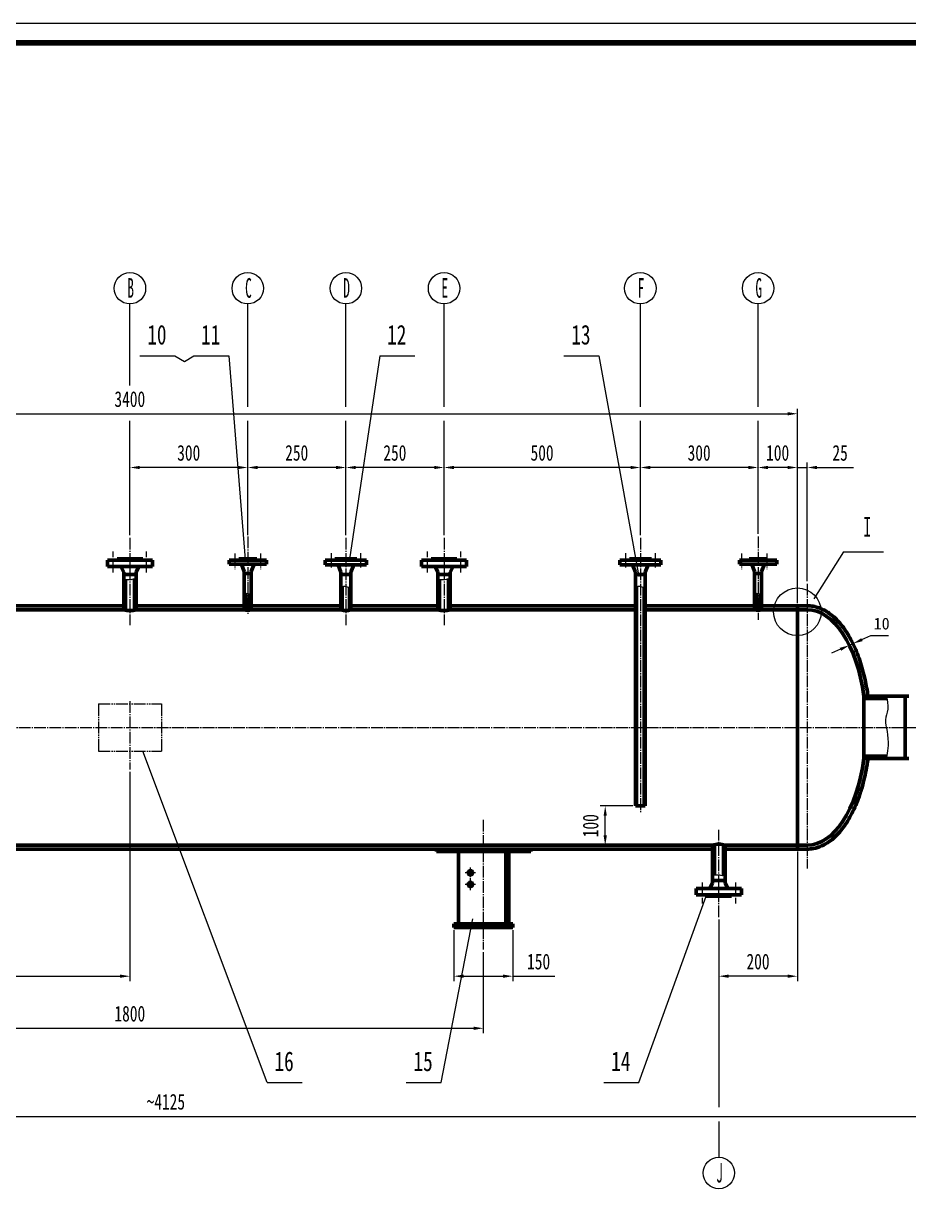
# Model space of a CAD drawing. Header units: millimetres. Extents: x 15989 to 24399, y 9854 to 15799.
# Drawn here: x 18444 to 20699, y 12825 to 15794 of the extents above; entities that cross this region are included whole.
import ezdxf

# ---------------------------------------------------------------- set-up
doc = ezdxf.new("R2010")
doc.units = ezdxf.units.MM
doc.linetypes.add('EB_DASHDOT', pattern=[39, 30, -3, 3, -3])
doc.linetypes.add('EB_DASHDOTDOT', pattern=[45, 30, -3, 3, -3, 3, -3])
doc.layers.add('CAXA0', color=7, linetype='Continuous', lineweight=70)
doc.styles.add('3', font='', dxfattribs={"width": 0.5})
doc.styles.add('style1', font='', dxfattribs={"width": 0.72})
doc.styles.add('样式 2', font='', dxfattribs={"width": 0.6})
doc.styles.get('3').set_extended_font_data('FangSong_GB2312')
doc.styles.get('style1').set_extended_font_data('FangSong_GB2312')
doc.styles.get('样式 2').set_extended_font_data('FangSong_GB2312')
doc.dimstyles.new('Copy of ISO-25', dxfattribs={"dimtxt": 2.5, "dimasz": 25, "dimexe": 12.5, "dimexo": 6.25, "dimgap": 10, "dimtad": 1, "dimtih": 1, "dimtoh": 1, "dimtxsty": 'Standard', "dimcen": 0, "dimadec": 0, "dimazin": 0, "dimtfac": 1, "dimtmove": 0, "dimatfit": 3, "dimfxl": 0, "dimtolj": 1, "dimtzin": 0, "dimarcsym": 0})
doc.dimstyles.new('ISO-25', dxfattribs={"dimtxt": 50, "dimasz": 25, "dimexe": 12.5, "dimexo": 6.25, "dimgap": 10, "dimtad": 1, "dimtxsty": 'style1', "dimcen": 0, "dimadec": 0, "dimazin": 0, "dimtfac": 1, "dimtmove": 0, "dimatfit": 3, "dimfxl": 0, "dimarcsym": 0})

# ---------------------------------------------------------------- blocks, each defined once
blk = doc.blocks.new('*CAXBLOCK2528')
at = {"layer": 'CAXA0', "linetype": 'Continuous', "lineweight": 0}
for points in [[(19540.9, 13366.5), (19565.9, 13362.4), (19565.9, 13370.7)], [(19690.9, 13366.5), (19665.9, 13362.4), (19665.9, 13370.7)]]:
    blk.add_hatch(color=0, dxfattribs=at).paths.add_polyline_path(points, flags=0)
at = {"layer": 'CAXA0', "color": 0, "linetype": 'Continuous', "lineweight": 0}
for p, q in [((19540.9, 13484), (19540.9, 13354)), ((19690.9, 13484), (19690.9, 13354)), ((19565.9, 13366.5), (19665.9, 13366.5)), ((19690.9, 13366.5), (19798.3, 13366.5))]:
    blk.add_line(p, q, dxfattribs=at)
at = {"layer": 'CAXA0', "color": 0, "linetype": 'Continuous', "lineweight": 0, "insert": (19727.4, 13423.9), "char_height": 40, "attachment_point": 1, "style": 'style1'}
blk.add_mtext('\\fFangSong_GB2312|b0|i0|p34;150', dxfattribs=at)
blk = doc.blocks.new('*CAXBLOCK2932')
at = {"layer": 'CAXA0', "linetype": 'Continuous', "lineweight": 0}
for points in [[(20557.6, 14213.7), (20582.1, 14220.2), (20578.7, 14227.8)], [(20548.4, 14209.6), (20527.3, 14195.6), (20523.9, 14203.2)]]:
    blk.add_hatch(color=0, dxfattribs=at).paths.add_polyline_path(points, flags=0)
at = {"layer": 'CAXA0', "color": 0, "linetype": 'Continuous', "lineweight": 0}
for p, q in [((20559, 14210.5), (20552.4, 14225.1)), ((20580.4, 14224), (20603.2, 14234.2)), ((20603.2, 14234.2), (20648.2, 14234.2)), ((20525.6, 14199.4), (20502.8, 14189.2)), ((20549.9, 14206.4), (20543.3, 14221)), ((20548.4, 14209.6), (20557.6, 14213.7))]:
    blk.add_line(p, q, dxfattribs=at)
at = {"layer": 'CAXA0', "color": 0, "linetype": 'Continuous', "lineweight": 0, "insert": (20610.1, 14279.8), "char_height": 30, "attachment_point": 1}
blk.add_mtext('\\fFangSong_GB2312|b0|i0|p34;10', dxfattribs=at)
blk = doc.blocks.new('*CAXBLOCK3033')
at = {"layer": 'CAXA0', "linetype": 'Continuous', "lineweight": 0}
for points in [[(17815.9, 13366.5), (17840.9, 13362.4), (17840.9, 13370.7)], [(18715.9, 13366.5), (18690.9, 13362.4), (18690.9, 13370.7)]]:
    blk.add_hatch(color=0, dxfattribs=at).paths.add_polyline_path(points, flags=0)
at = {"layer": 'CAXA0', "color": 0, "linetype": 'Continuous', "lineweight": 0}
for p, q in [((18715.9, 13887.2), (18715.9, 13354)), ((17815.9, 13421.9), (17815.9, 13354)), ((17840.9, 13366.5), (18690.9, 13366.5))]:
    blk.add_line(p, q, dxfattribs=at)
at = {"layer": 'CAXA0', "color": 0, "linetype": 'Continuous', "lineweight": 0, "insert": (18236.2, 13423.9), "char_height": 40, "attachment_point": 1, "style": 'style1'}
blk.add_mtext('\\fFangSong_GB2312|b0|i0|p34;900', dxfattribs=at)
blk = doc.blocks.new('*CAXBLOCK3235')
at = {"layer": 'CAXA0', "linetype": 'Continuous', "lineweight": 0}
for points in [[(16745.9, 13009.3), (16770.9, 13005.1), (16770.9, 13013.5)], [(20869.5, 13009.3), (20844.5, 13005.1), (20844.5, 13013.5)]]:
    blk.add_hatch(color=0, dxfattribs=at).paths.add_polyline_path(points, flags=0)
at = {"layer": 'CAXA0', "color": 0, "linetype": 'Continuous', "lineweight": 0}
for p, q in [((20869.5, 13954), (20869.5, 12996.8)), ((16745.9, 13596), (16745.9, 12996.8)), ((16770.9, 13009.3), (20844.5, 13009.3))]:
    blk.add_line(p, q, dxfattribs=at)
at = {"layer": 'CAXA0', "color": 0, "linetype": 'Continuous', "lineweight": 0, "insert": (18758.3, 13066.7), "char_height": 40, "attachment_point": 1, "style": 'style1'}
blk.add_mtext('\\fFangSong_GB2312|b0|i0|p34;~4125', dxfattribs=at)
blk = doc.blocks.new('*CAXBLOCK3639')
at = {"layer": 'CAXA0', "linetype": 'Continuous', "lineweight": 0}
for points in [[(19015.9, 14662.5), (19040.9, 14658.3), (19040.9, 14666.7)], [(19265.9, 14662.5), (19240.9, 14658.3), (19240.9, 14666.7)]]:
    blk.add_hatch(color=0, dxfattribs=at).paths.add_polyline_path(points, flags=0)
at = {"layer": 'CAXA0', "color": 0, "linetype": 'Continuous', "lineweight": 0}
for p, q in [((19015.9, 14489.7), (19015.9, 14675)), ((19265.9, 14489.7), (19265.9, 14675)), ((19240.9, 14662.5), (19040.9, 14662.5))]:
    blk.add_line(p, q, dxfattribs=at)
at = {"layer": 'CAXA0', "color": 0, "linetype": 'Continuous', "lineweight": 0, "insert": (19111.2, 14719.9), "char_height": 40, "attachment_point": 1, "style": 'style1'}
blk.add_mtext('\\fFangSong_GB2312|b0|i0|p34;250', dxfattribs=at)
blk = doc.blocks.new('*CAXBLOCK3740')
at = {"layer": 'CAXA0', "linetype": 'Continuous', "lineweight": 0}
for points in [[(19265.9, 14662.5), (19290.9, 14658.3), (19290.9, 14666.7)], [(19515.9, 14662.5), (19490.9, 14658.3), (19490.9, 14666.7)]]:
    blk.add_hatch(color=0, dxfattribs=at).paths.add_polyline_path(points, flags=0)
at = {"layer": 'CAXA0', "color": 0, "linetype": 'Continuous', "lineweight": 0}
for p, q in [((19265.9, 14495.9), (19265.9, 14675)), ((19515.9, 14495.9), (19515.9, 14675)), ((19490.9, 14662.5), (19290.9, 14662.5))]:
    blk.add_line(p, q, dxfattribs=at)
at = {"layer": 'CAXA0', "color": 0, "linetype": 'Continuous', "lineweight": 0, "insert": (19361.2, 14719.9), "char_height": 40, "attachment_point": 1, "style": 'style1'}
blk.add_mtext('\\fFangSong_GB2312|b0|i0|p34;250', dxfattribs=at)
blk = doc.blocks.new('*CAXBLOCK4144')
at = {"layer": 'CAXA0', "linetype": 'Continuous', "lineweight": 0}
for points in [[(19926.4, 13800.2), (19930.6, 13775.2), (19922.2, 13775.2)], [(19926.4, 13700.2), (19930.6, 13725.2), (19922.2, 13725.2)]]:
    blk.add_hatch(color=0, dxfattribs=at).paths.add_polyline_path(points, flags=0)
at = {"layer": 'CAXA0', "color": 0, "linetype": 'Continuous', "lineweight": 0}
for p, q in [((19997.1, 13800.2), (19913.9, 13800.2)), ((19926.4, 13725.2), (19926.4, 13775.2)), ((19984.9, 13700.2), (19913.9, 13700.2))]:
    blk.add_line(p, q, dxfattribs=at)
at = {"layer": 'CAXA0', "color": 0, "linetype": 'Continuous', "lineweight": 0, "insert": (19869, 13720.6), "char_height": 40, "attachment_point": 1, "rotation": 90, "style": 'style1'}
blk.add_mtext('\\fFangSong_GB2312|b0|i0|p34;100', dxfattribs=at)
blk = doc.blocks.new('*CAXBLOCK4649')
at = {"layer": 'CAXA0', "linetype": 'Continuous', "lineweight": 0}
for points in [[(20415.9, 14662.5), (20390.9, 14658.3), (20390.9, 14666.7)], [(20440.9, 14662.5), (20465.9, 14658.3), (20465.9, 14666.7)]]:
    blk.add_hatch(color=0, dxfattribs=at).paths.add_polyline_path(points, flags=0)
at = {"layer": 'CAXA0', "color": 0, "linetype": 'Continuous', "lineweight": 0}
for p, q in [((20415.9, 14316.5), (20415.9, 14675)), ((20440.9, 14372.7), (20440.9, 14675)), ((20390.9, 14662.5), (20365.9, 14662.5)), ((20415.9, 14662.5), (20440.9, 14662.5)), ((20465.9, 14662.5), (20558.9, 14662.5))]:
    blk.add_line(p, q, dxfattribs=at)
at = {"layer": 'CAXA0', "color": 0, "linetype": 'Continuous', "lineweight": 0, "insert": (20505.1, 14719.9), "char_height": 40, "attachment_point": 1, "style": 'style1'}
blk.add_mtext('\\fFangSong_GB2312|b0|i0|p34;25', dxfattribs=at)
blk = doc.blocks.new('*CAXBLOCK4851')
at = {"layer": 'CAXA0', "linetype": 'Continuous', "lineweight": 0}
for points in [[(20215.9, 13366.5), (20240.9, 13362.4), (20240.9, 13370.7)], [(20415.9, 13366.5), (20390.9, 13362.4), (20390.9, 13370.7)]]:
    blk.add_hatch(color=0, dxfattribs=at).paths.add_polyline_path(points, flags=0)
at = {"layer": 'CAXA0', "color": 0, "linetype": 'Continuous', "lineweight": 0}
for p, q in [((20415.9, 13684), (20415.9, 13354)), ((20215.9, 13510.8), (20215.9, 13354)), ((20390.9, 13366.5), (20240.9, 13366.5))]:
    blk.add_line(p, q, dxfattribs=at)
at = {"layer": 'CAXA0', "color": 0, "linetype": 'Continuous', "lineweight": 0, "insert": (20286.2, 13423.9), "char_height": 40, "attachment_point": 1, "style": 'style1'}
blk.add_mtext('\\fFangSong_GB2312|b0|i0|p34;200', dxfattribs=at)
blk = doc.blocks.new('*CAXBLOCK4952')
at = {"layer": 'CAXA0', "linetype": 'Continuous', "lineweight": 0}
for points in [[(17815.9, 13233.8), (17840.9, 13229.6), (17840.9, 13238)], [(19615.9, 13233.8), (19590.9, 13229.6), (19590.9, 13238)]]:
    blk.add_hatch(color=0, dxfattribs=at).paths.add_polyline_path(points, flags=0)
at = {"layer": 'CAXA0', "color": 0, "linetype": 'Continuous', "lineweight": 0}
for p, q in [((17815.9, 13428.1), (17815.9, 13221.3)), ((19615.9, 13428.1), (19615.9, 13221.3)), ((17840.9, 13233.8), (19590.9, 13233.8))]:
    blk.add_line(p, q, dxfattribs=at)
at = {"layer": 'CAXA0', "color": 0, "linetype": 'Continuous', "lineweight": 0, "insert": (18676.3, 13291.2), "char_height": 40, "attachment_point": 1, "style": 'style1'}
blk.add_mtext('\\fFangSong_GB2312|b0|i0|p34;1800', dxfattribs=at)
blk = doc.blocks.new('*CAXBLOCK5255')
at = {"layer": 'CAXA0', "linetype": 'Continuous', "lineweight": 0}
for points in [[(18715.9, 14662.5), (18740.9, 14658.3), (18740.9, 14666.7)], [(19015.9, 14662.5), (18990.9, 14658.3), (18990.9, 14666.7)]]:
    blk.add_hatch(color=0, dxfattribs=at).paths.add_polyline_path(points, flags=0)
at = {"layer": 'CAXA0', "color": 0, "linetype": 'Continuous', "lineweight": 0}
for p, q in [((18715.9, 14489.7), (18715.9, 14675)), ((19015.9, 14489.7), (19015.9, 14675)), ((18990.9, 14662.5), (18740.9, 14662.5))]:
    blk.add_line(p, q, dxfattribs=at)
at = {"layer": 'CAXA0', "color": 0, "linetype": 'Continuous', "lineweight": 0, "insert": (18836.2, 14719.9), "char_height": 40, "attachment_point": 1, "style": 'style1'}
blk.add_mtext('\\fFangSong_GB2312|b0|i0|p34;300', dxfattribs=at)
blk = doc.blocks.new('*CAXBLOCK5356')
at = {"layer": 'CAXA0', "linetype": 'Continuous', "lineweight": 0}
for points in [[(19515.9, 14662.5), (19540.9, 14658.3), (19540.9, 14666.7)], [(20015.9, 14662.5), (19990.9, 14658.3), (19990.9, 14666.7)]]:
    blk.add_hatch(color=0, dxfattribs=at).paths.add_polyline_path(points, flags=0)
at = {"layer": 'CAXA0', "color": 0, "linetype": 'Continuous', "lineweight": 0}
for p, q in [((19515.9, 14489.7), (19515.9, 14675)), ((20015.9, 14489.7), (20015.9, 14675)), ((19990.9, 14662.5), (19540.9, 14662.5))]:
    blk.add_line(p, q, dxfattribs=at)
at = {"layer": 'CAXA0', "color": 0, "linetype": 'Continuous', "lineweight": 0, "insert": (19736.2, 14719.9), "char_height": 40, "attachment_point": 1, "style": 'style1'}
blk.add_mtext('\\fFangSong_GB2312|b0|i0|p34;500', dxfattribs=at)
blk = doc.blocks.new('*CAXBLOCK5457')
at = {"layer": 'CAXA0', "linetype": 'Continuous', "lineweight": 0}
for points in [[(20015.9, 14662.5), (20040.9, 14658.3), (20040.9, 14666.7)], [(20315.9, 14662.5), (20290.9, 14658.3), (20290.9, 14666.7)]]:
    blk.add_hatch(color=0, dxfattribs=at).paths.add_polyline_path(points, flags=0)
at = {"layer": 'CAXA0', "color": 0, "linetype": 'Continuous', "lineweight": 0}
for p, q in [((20015.9, 14493.2), (20015.9, 14675)), ((20315.9, 14493.2), (20315.9, 14675)), ((20290.9, 14662.5), (20040.9, 14662.5))]:
    blk.add_line(p, q, dxfattribs=at)
at = {"layer": 'CAXA0', "color": 0, "linetype": 'Continuous', "lineweight": 0, "insert": (20136.2, 14719.9), "char_height": 40, "attachment_point": 1, "style": 'style1'}
blk.add_mtext('\\fFangSong_GB2312|b0|i0|p34;300', dxfattribs=at)
blk = doc.blocks.new('*CAXBLOCK5558')
at = {"layer": 'CAXA0', "linetype": 'Continuous', "lineweight": 0}
for points in [[(20315.9, 14662.5), (20340.9, 14658.3), (20340.9, 14666.7)], [(20415.9, 14662.5), (20390.9, 14658.3), (20390.9, 14666.7)]]:
    blk.add_hatch(color=0, dxfattribs=at).paths.add_polyline_path(points, flags=0)
at = {"layer": 'CAXA0', "color": 0, "linetype": 'Continuous', "lineweight": 0}
for p, q in [((20315.9, 14493.2), (20315.9, 14675)), ((20415.9, 14316.5), (20415.9, 14675)), ((20390.9, 14662.5), (20340.9, 14662.5))]:
    blk.add_line(p, q, dxfattribs=at)
at = {"layer": 'CAXA0', "color": 0, "linetype": 'Continuous', "lineweight": 0, "insert": (20336.2, 14719.9), "char_height": 40, "attachment_point": 1, "style": 'style1'}
blk.add_mtext('\\fFangSong_GB2312|b0|i0|p34;100', dxfattribs=at)
blk = doc.blocks.new('*CAXBLOCK5861')
at = {"layer": 'CAXA0', "linetype": 'Continuous', "lineweight": 0}
for points in [[(17015.9, 14799.4), (17040.9, 14795.3), (17040.9, 14803.6)], [(20415.9, 14799.4), (20390.9, 14795.3), (20390.9, 14803.6)]]:
    blk.add_hatch(color=0, dxfattribs=at).paths.add_polyline_path(points, flags=0)
at = {"layer": 'CAXA0', "color": 0, "linetype": 'Continuous', "lineweight": 0}
for p, q in [((17015.9, 14316.5), (17015.9, 14811.9)), ((17040.9, 14799.4), (20390.9, 14799.4)), ((20415.9, 14316.5), (20415.9, 14811.9))]:
    blk.add_line(p, q, dxfattribs=at)
at = {"layer": 'CAXA0', "color": 0, "linetype": 'Continuous', "lineweight": 0, "insert": (18676.3, 14856.8), "char_height": 40, "attachment_point": 1, "style": 'style1'}
blk.add_mtext('\\fFangSong_GB2312|b0|i0|p34;3400', dxfattribs=at)

msp = doc.modelspace()

# ---------------------------------------------------------------- linework, layer by layer
at = {"layer": 'CAXA0', "linetype": 'Continuous', "lineweight": 0}
for p, q in [((15988.983, 15794.127), (24398.983, 15794.127)), ((18715.86, 14871.274), (18715.86, 15079.101)), ((19015.86, 14817.21), (19015.86, 15079.101)), ((19265.86, 14817.21), (19265.86, 15079.101)), ((19515.86, 14931.78), (19515.86, 15079.101)), ((20015.86, 14817.21), (20015.86, 15079.101)), ((20315.86, 14817.21), (20315.86, 15079.101)), ((18741.144, 14947.001), (18830.391, 14947.001)), ((18830.391, 14947.001), (18855.056, 14932.525)), ((18855.056, 14932.525), (18878.213, 14947.001)), ((18878.213, 14947.001), (18967.461, 14947.001)), ((18967.461, 14947.001), (19009.582, 14428.136)), ((19352.1, 14947.001), (19274.979, 14428.918)), ((19352.1, 14947.001), (19441.348, 14947.001)), ((19821.141, 14947.001), (19910.389, 14947.001)), ((19910.389, 14947.001), (20011.688, 14384.789)), ((19515.86, 14817.21), (19515.86, 14931.78)), ((18715.86, 14675.006), (18715.86, 14781.373)), ((19015.86, 14675.006), (19015.86, 14781.373)), ((19265.86, 14675.006), (19265.86, 14781.373)), ((19515.86, 14675.006), (19515.86, 14781.373)), ((20015.86, 14675.006), (20015.86, 14781.373)), ((20315.86, 14675.006), (20315.86, 14781.373)), ((20533.303, 14447.652), (20457.473, 14328.14)), ((20533.303, 14447.652), (20634.937, 14447.652)), ((19065.165, 13095.928), (18748.755, 13940.23)), ((20012.057, 13095.928), (20183.36, 13570.23)), ((19508.479, 13095.928), (19588.967, 13512.752)), ((20215.86, 13354.046), (20215.86, 13032.718)), ((19065.165, 13095.928), (19154.412, 13095.928)), ((19419.231, 13095.928), (19508.479, 13095.928)), ((19922.809, 13095.928), (20012.057, 13095.928)), ((20215.86, 12996.571), (20215.86, 12905.182))]:
    msp.add_line(p, q, dxfattribs=at)
at = {"layer": 'CAXA0', "linetype": 'Continuous', "lineweight": 80}
msp.add_line((16238.983, 15744.127), (24348.983, 15744.127), dxfattribs=at)
at = {"layer": 'CAXA0', "linetype": 'EB_DASHDOT', "lineweight": 0}
for p, q in [((18715.86, 14483.42), (18715.86, 14261.019)), ((19015.86, 14486.98), (19015.86, 14289.676)), ((19265.86, 14483.42), (19265.86, 14261.019)), ((19515.86, 14483.42), (19515.86, 14261.019)), ((20015.86, 14483.42), (20015.86, 13781.682)), ((20315.86, 14486.98), (20315.86, 14274.226)), ((18673.36, 14394.861), (18673.36, 14448.465)), ((18758.36, 14394.861), (18758.36, 14448.465)), ((18983.36, 14443.691), (18983.36, 14403.731)), ((19048.36, 14443.691), (19048.36, 14403.731)), ((19228.36, 14444.027), (19228.36, 14406.092)), ((19303.36, 14444.027), (19303.36, 14406.092)), ((19473.36, 14394.861), (19473.36, 14448.465)), ((19558.36, 14394.861), (19558.36, 14448.465)), ((19978.36, 14444.027), (19978.36, 14406.092)), ((20053.36, 14444.027), (20053.36, 14406.092)), ((20273.168, 14443.691), (20273.168, 14403.731)), ((20338.168, 14443.691), (20338.168, 14403.731)), ((20440.86, 14366.476), (20440.86, 13641.187)), ((18715.86, 14067.309), (18715.86, 13893.486)), ((16755.845, 14000.23), (20922.976, 14000.23)), ((19615.86, 13764.902), (19615.86, 13434.39)), ((20215.86, 13517.041), (20215.86, 13739.442)), ((20215.86, 13517.041), (20215.86, 13739.442)), ((19595.817, 13630.23), (19569.289, 13630.23)), ((19582.86, 13586.074), (19582.86, 13643.107)), ((19595.817, 13600.23), (19569.289, 13600.23)), ((20173.36, 13605.6), (20173.36, 13551.996)), ((20258.36, 13605.6), (20258.36, 13551.996))]:
    msp.add_line(p, q, dxfattribs=at)
at = {"layer": 'CAXA0', "linetype": 'Continuous', "lineweight": 50}
for p, q in [((18748.36, 14430.23), (18683.36, 14430.23)), ((18683.36, 14426.23), (18683.36, 14430.23)), ((18748.36, 14426.23), (18748.36, 14430.23)), ((18992.86, 14430.23), (18992.86, 14426.23)), ((18992.86, 14430.23), (19038.86, 14430.23)), ((19038.86, 14430.23), (19038.86, 14426.23)), ((19293.86, 14430.23), (19237.86, 14430.23)), ((19237.86, 14430.23), (19237.86, 14426.23)), ((19293.86, 14430.23), (19293.86, 14426.23)), ((19483.36, 14426.23), (19483.36, 14430.23)), ((19548.36, 14430.23), (19483.36, 14430.23)), ((19548.36, 14426.23), (19548.36, 14430.23)), ((19987.86, 14430.23), (19987.86, 14426.23)), ((20043.86, 14430.23), (19987.86, 14430.23)), ((20043.86, 14430.23), (20043.86, 14426.23)), ((20292.86, 14430.23), (20338.86, 14430.23)), ((20292.86, 14430.23), (20292.86, 14426.23)), ((20338.86, 14430.23), (20338.86, 14426.23)), ((18773.36, 14426.23), (18658.36, 14426.23)), ((18658.36, 14410.23), (18658.36, 14426.23)), ((18773.36, 14410.23), (18658.36, 14410.23)), ((18692.86, 14410.23), (18699.86, 14396.25)), ((18738.86, 14410.23), (18731.86, 14396.25)), ((18773.36, 14410.23), (18773.36, 14426.23)), ((18968.36, 14426.23), (18968.36, 14416.23)), ((18968.36, 14426.23), (19063.36, 14426.23)), ((18968.36, 14416.23), (19063.36, 14416.23)), ((18999.86, 14416.23), (19006.86, 14397.823)), ((19031.86, 14416.23), (19024.86, 14397.823)), ((19063.36, 14426.23), (19063.36, 14416.23)), ((19318.36, 14426.23), (19213.36, 14426.23)), ((19213.36, 14426.23), (19213.36, 14414.23)), ((19318.36, 14414.23), (19213.36, 14414.23)), ((19245.86, 14414.23), (19253.36, 14395.662)), ((19285.86, 14414.23), (19278.36, 14395.662)), ((19318.36, 14426.23), (19318.36, 14414.23)), ((19458.36, 14410.23), (19458.36, 14426.23)), ((19573.36, 14426.23), (19458.36, 14426.23)), ((19573.36, 14410.23), (19458.36, 14410.23)), ((19492.86, 14410.23), (19499.86, 14396.25)), ((19538.86, 14410.23), (19531.86, 14396.25)), ((19573.36, 14410.23), (19573.36, 14426.23)), ((19963.36, 14426.23), (19963.36, 14414.23)), ((20068.36, 14426.23), (19963.36, 14426.23)), ((20068.36, 14414.23), (19963.36, 14414.23)), ((19995.86, 14414.23), (20003.36, 14395.662)), ((20035.86, 14414.23), (20028.36, 14395.662)), ((20068.36, 14426.23), (20068.36, 14414.23)), ((20268.36, 14426.23), (20363.36, 14426.23)), ((20268.36, 14426.23), (20268.36, 14416.23)), ((20268.36, 14416.23), (20363.36, 14416.23)), ((20299.86, 14416.23), (20306.86, 14397.823)), ((20331.86, 14416.23), (20324.86, 14397.823)), ((20363.36, 14426.23), (20363.36, 14416.23)), ((18699.86, 14300.23), (18699.86, 14396.25)), ((18731.86, 14390.23), (18699.86, 14390.23)), ((18704.36, 14300.23), (18704.36, 14376.475)), ((18727.36, 14300.23), (18727.36, 14377.634)), ((18731.86, 14300.23), (18731.86, 14396.25)), ((19006.86, 14397.823), (19006.86, 14300.23)), ((19006.86, 14392.23), (19024.86, 14392.23)), ((19024.86, 14397.823), (19024.86, 14300.23)), ((19253.36, 14395.662), (19253.36, 14300.23)), ((19278.36, 14390.23), (19253.36, 14390.23)), ((19278.36, 14395.662), (19278.36, 14300.23)), ((19499.86, 14300.23), (19499.86, 14396.25)), ((19531.86, 14390.23), (19499.86, 14390.23)), ((19504.36, 14300.23), (19504.36, 14376.475)), ((19527.36, 14300.23), (19527.36, 14377.634)), ((19531.86, 14300.23), (19531.86, 14396.25)), ((20003.36, 14395.662), (20003.36, 13800.23)), ((20028.36, 14390.23), (20003.36, 14390.23)), ((20028.36, 14395.662), (20028.36, 13800.23)), ((20306.86, 14397.823), (20306.86, 14300.23)), ((20306.86, 14392.23), (20324.86, 14392.23)), ((20324.86, 14397.823), (20324.86, 14300.23)), ((19010.61, 14341.851), (19010.61, 14300.23)), ((19021.11, 14340.988), (19021.11, 14300.23)), ((19256.36, 14358.223), (19256.36, 14300.23)), ((19275.36, 14357.314), (19275.36, 14300.23)), ((20006.36, 14358.223), (20006.36, 13800.23)), ((20025.36, 14357.314), (20025.36, 13800.23)), ((20310.61, 14341.851), (20310.61, 14300.23)), ((20321.11, 14340.988), (20321.11, 14300.23)), ((17727.36, 14300.23), (18704.36, 14300.23)), ((17731.86, 14310.23), (18699.86, 14310.23)), ((18727.36, 14300.23), (19010.61, 14300.23)), ((18731.86, 14310.23), (19006.86, 14310.23)), ((19021.11, 14300.23), (19256.36, 14300.23)), ((19024.86, 14310.23), (19253.36, 14310.23)), ((19275.36, 14300.23), (19504.36, 14300.23)), ((19278.36, 14310.23), (19499.86, 14310.23)), ((19527.36, 14300.23), (20003.06, 14300.23)), ((19531.86, 14310.23), (20003.06, 14310.23)), ((20028.66, 14310.23), (20306.86, 14310.23)), ((20028.66, 14300.23), (20310.61, 14300.23)), ((20321.11, 14300.23), (20440.86, 14300.23)), ((20324.86, 14310.23), (20440.86, 14310.23)), ((20415.86, 14310.23), (20415.86, 13690.23)), ((20585.497, 14079.73), (20585.497, 13920.73)), ((20585.497, 14079.73), (20699.37, 14079.73)), ((20585.497, 14073.73), (20644.005, 14073.73)), ((20690.497, 14079.73), (20690.497, 13920.73)), ((20585.497, 13926.73), (20643.535, 13926.73)), ((20585.497, 13920.73), (20699.37, 13920.73)), ((20003.36, 13800.23), (20028.36, 13800.23)), ((17319.36, 13700.23), (20204.36, 13700.23)), ((17325.36, 13690.23), (20199.86, 13690.23)), ((19496.86, 13690.23), (19496.86, 13684.23)), ((19736.86, 13690.23), (19736.86, 13684.23)), ((20199.86, 13700.23), (20199.86, 13604.211)), ((20204.36, 13700.23), (20204.36, 13623.986)), ((20227.36, 13700.23), (20227.36, 13622.827)), ((20227.36, 13700.23), (20440.86, 13700.23)), ((20231.86, 13700.23), (20231.86, 13604.211)), ((20231.86, 13690.23), (20440.86, 13690.23)), ((19736.86, 13684.23), (19496.86, 13684.23)), ((19552.86, 13500.23), (19552.86, 13684.23)), ((19672.86, 13500.23), (19672.86, 13684.23)), ((19680.86, 13500.23), (19680.86, 13684.23)), ((20192.86, 13590.23), (20199.86, 13604.211)), ((20231.86, 13610.23), (20199.86, 13610.23)), ((20238.86, 13590.23), (20231.86, 13604.211)), ((20158.36, 13590.23), (20158.36, 13574.23)), ((20273.36, 13590.23), (20158.36, 13590.23)), ((20273.36, 13574.23), (20158.36, 13574.23)), ((20183.36, 13574.23), (20183.36, 13570.23)), ((20248.36, 13570.23), (20183.36, 13570.23)), ((20248.36, 13574.23), (20248.36, 13570.23)), ((20273.36, 13590.23), (20273.36, 13574.23)), ((19690.86, 13500.23), (19540.86, 13500.23)), ((19540.86, 13500.23), (19540.86, 13490.23)), ((19690.86, 13490.23), (19540.86, 13490.23)), ((19690.86, 13500.23), (19690.86, 13490.23))]:
    msp.add_line(p, q, dxfattribs=at)
at = {"layer": 'CAXA0', "linetype": 'EB_DASHDOTDOT', "lineweight": 0}
for p, q in [((18635.86, 14060.23), (18795.86, 14060.23)), ((18635.86, 14060.23), (18635.86, 13940.23)), ((18795.86, 14060.23), (18795.86, 13940.23)), ((18635.86, 13940.23), (18795.86, 13940.23))]:
    msp.add_line(p, q, dxfattribs=at)
at = {"layer": 'CAXA0', "linetype": 'Continuous', "lineweight": 0}
for centre, radius in [((18715.86, 15119.101), 40), ((19015.86, 15119.101), 40), ((19265.86, 15119.101), 40), ((19515.86, 15119.101), 40), ((20015.86, 15119.101), 40), ((20315.86, 15119.101), 40), ((20415.86, 14294.858), 60.656), ((20215.86, 12865.182), 40)]:
    msp.add_circle(centre, radius, dxfattribs=at)
at = {"layer": 'CAXA0', "linetype": 'Continuous', "lineweight": 50}
for centre in [(19582.86, 13630.23), (19582.86, 13600.23)]:
    msp.add_circle(centre, 5.5, dxfattribs=at)
for centre, radius, start, end in [((18716.016, 14350.627), 52.828, 252.192565, 287.452525), ((19015.81, 14333.942), 34.879, 255.131317, 285.038279), ((19265.86, 14335.123), 37.064, 250.290324, 289.709676), ((19516.016, 14350.627), 52.828, 252.192565, 287.452525), ((20315.81, 14333.942), 34.879, 255.131317, 285.038279), ((20216.016, 13649.834), 52.828, 72.547475, 107.807435)]:
    msp.add_arc(centre, radius, start, end, dxfattribs=at)
for start_param, end_param in [(4.9805929, 6.28318531), (3.14159265, 4.44418506)]:
    msp.add_ellipse((20440.86, 14000.23), major_axis=(0, 300), ratio=0.5, start_param=start_param, end_param=end_param, dxfattribs=at)
at = {"layer": 'CAXA0', "linetype": 'Continuous', "lineweight": 0}
for points, knots in [([(18731.86, 14376.099), (18731.86, 14376.099), (18723.929, 14379.29), (18717.114, 14375.021), (18710.147, 14377.808), (18699.86, 14375.662), (18699.86, 14375.662)], [0, 0, 0, 0, 7.8650958, 14.03514379, 24.28211668, 32.5533535, 32.5533535, 32.5533535, 32.5533535]), ([(19531.86, 14376.099), (19531.86, 14376.099), (19523.929, 14379.29), (19517.114, 14375.021), (19510.147, 14377.808), (19499.86, 14375.662), (19499.86, 14375.662)], [0, 0, 0, 0, 7.8650958, 14.03514379, 24.28211668, 32.5533535, 32.5533535, 32.5533535, 32.5533535]), ([(19006.86, 14340.277), (19006.86, 14340.277), (19014.109, 14343.832), (19018.857, 14340.529), (19022.181, 14341.176), (19024.86, 14341.112), (19024.86, 14341.112)], [0, 0, 0, 0, 6.36750492, 13.63632652, 16.55936473, 18.47359371, 18.47359371, 18.47359371, 18.47359371]), ([(19253.36, 14356.195), (19255.755, 14357.897), (19261.607, 14362.058), (19270.401, 14357.114), (19276.366, 14357.281), (19278.36, 14357.426)], [0, 0, 0, 0, 8.30148229, 20.28711126, 26.31109481, 26.31109481, 26.31109481, 26.31109481]), ([(20003.36, 14356.195), (20005.755, 14357.897), (20011.607, 14362.058), (20020.401, 14357.114), (20026.366, 14357.281), (20028.36, 14357.426)], [0, 0, 0, 0, 8.30148229, 20.28711126, 26.31109481, 26.31109481, 26.31109481, 26.31109481]), ([(20306.86, 14340.277), (20306.86, 14340.277), (20314.109, 14343.832), (20318.857, 14340.529), (20322.181, 14341.176), (20324.86, 14341.112), (20324.86, 14341.112)], [0, 0, 0, 0, 6.36750492, 13.63632652, 16.55936473, 18.47359371, 18.47359371, 18.47359371, 18.47359371]), ([(20642.434, 14079.73), (20642.434, 14079.73), (20650.641, 14049.469), (20632.7, 14016.555), (20653.561, 13979.085), (20642.434, 13920.73), (20642.434, 13920.73)], [0, 0, 0, 0, 24.66919142, 54.54354971, 119.61430921, 160.92103773, 160.92103773, 160.92103773, 160.92103773]), ([(20231.86, 13624.362), (20231.86, 13624.362), (20223.929, 13621.171), (20217.114, 13625.439), (20210.147, 13622.653), (20199.86, 13624.799), (20199.86, 13624.799)], [0, 0, 0, 0, 7.8650958, 14.03514379, 24.28211668, 32.5533535, 32.5533535, 32.5533535, 32.5533535])]:
    msp.add_open_spline(points, degree=3, knots=knots, dxfattribs=at)
at = {"layer": 'CAXA0', "linetype": 'Continuous', "lineweight": 50}
for points, knots in [([(20440.86, 14310.23), (20446.028, 14310.23), (20451.195, 14309.758), (20461.443, 14307.884), (20466.523, 14306.482), (20476.529, 14302.792), (20481.455, 14300.503), (20495.34, 14292.71), (20504.043, 14286.151), (20520.563, 14270.402), (20528.383, 14261.211), (20543.469, 14239.851), (20550.671, 14227.531), (20563.785, 14200.641), (20569.696, 14186.07), (20580.08, 14155.128), (20584.552, 14138.756), (20591.201, 14108.103), (20593.657, 14094.052), (20595.59, 14079.73)], [0, 0, 0, 0, 20.87595943, 20.87595943, 41.75191885, 41.75191885, 62.62787828, 62.62787828, 101.82927602, 101.82927602, 141.03067376, 141.03067376, 182.65425946, 182.65425946, 224.27784517, 224.27784517, 265.90143087, 265.90143087, 299.26009889, 299.26009889, 299.26009889, 299.26009889]), ([(20595.589, 13920.73), (20594.868, 13915.385), (20594.074, 13910.077), (20590.313, 13887.221), (20586.613, 13870.136), (20577.707, 13837.514), (20572.501, 13821.978), (20560.721, 13792.94), (20554.148, 13779.437), (20539.788, 13754.884), (20532.003, 13743.832), (20515.373, 13724.542), (20506.526, 13716.302), (20490.843, 13705.075), (20484.242, 13701.251), (20470.707, 13695.233), (20463.773, 13693.041), (20451.487, 13690.73), (20446.174, 13690.23), (20440.86, 13690.23)], [0, 0, 0, 0, 12.45091455, 12.45091455, 54.0750818, 54.0750818, 95.69924906, 95.69924906, 137.32341631, 137.32341631, 178.94758356, 178.94758356, 220.57175081, 220.57175081, 249.1849523, 249.1849523, 277.79815379, 277.79815379, 299.26425115, 299.26425115, 299.26425115, 299.26425115])]:
    msp.add_open_spline(points, degree=3, knots=knots, dxfattribs=at)

# ---------------------------------------------------------------- texts
at = {"layer": 'CAXA0', "linetype": 'Continuous', "lineweight": 0, "char_height": 50, "attachment_point": 1}
for s, insert, style in [('\\fFangSong_GB2312|b0|i0|p34;B', (18709.094, 15144.938), '3'), ('\\fFangSong_GB2312|b0|i0|p34;C', (19009.094, 15144.938), '3'), ('\\fFangSong_GB2312|b0|i0|p34;D', (19259.094, 15144.938), '3'), ('\\fFangSong_GB2312|b0|i0|p34;E', (19509.094, 15144.938), '3'), ('\\fFangSong_GB2312|b0|i0|p34;F', (20009.094, 15144.938), '3'), ('\\fFangSong_GB2312|b0|i0|p34;G', (20309.094, 15144.938), '3'), ('\\fFangSong_GB2312|b0|i0|p34;10', (18760.009, 15025.843), 'style1'), ('\\fFangSong_GB2312|b0|i0|p34;11', (18897.078, 15025.843), 'style1'), ('\\fFangSong_GB2312|b0|i0|p34;12', (19370.965, 15025.843), 'style1'), ('\\fFangSong_GB2312|b0|i0|p34;13', (19840.006, 15025.843), 'style1'), ('\\fFangSong_GB2312|b0|i0|p34;I', (20583.664, 14536.446), '样式 2'), ('\\fFangSong_GB2312|b0|i0|p34;16', (19084.03, 13174.77), 'style1'), ('\\fFangSong_GB2312|b0|i0|p34;15', (19438.096, 13174.77), 'style1'), ('\\fFangSong_GB2312|b0|i0|p34;14', (19941.674, 13174.77), 'style1'), ('\\fFangSong_GB2312|b0|i0|p34;J', (20209.094, 12891.019), '3')]:
    msp.add_mtext(s, dxfattribs=dict(at, insert=insert, style=style))

# ---------------------------------------------------------------- dimensions: what is measured, and where the dimension line sits
at = {"layer": 'CAXA0', "linetype": 'Continuous', "lineweight": 0}
for base, p1, p2, text, picture, middle in [((18715.86, 14829.44), (17015.86, 14310.23), (20415.86, 14310.23), '\\fFangSong_GB2312;3400', '*CAXBLOCK5861', (18715.86, 14830.065)), ((18865.86, 14692.506), (19015.86, 14483.42), (18715.86, 14483.42), '\\fFangSong_GB2312;300', '*CAXBLOCK5255', (18865.86, 14693.131)), ((19140.86, 14692.506), (19265.86, 14483.42), (19015.86, 14483.42), '\\fFangSong_GB2312;250', '*CAXBLOCK3639', (19140.86, 14693.131)), ((19390.86, 14692.506), (19515.86, 14489.67), (19265.86, 14489.67), '\\fFangSong_GB2312;250', '*CAXBLOCK3740', (19390.86, 14693.131)), ((19765.86, 14692.506), (20015.86, 14483.42), (19515.86, 14483.42), '\\fFangSong_GB2312;500', '*CAXBLOCK5356', (19765.86, 14693.131)), ((20165.86, 14692.506), (20315.86, 14486.98), (20015.86, 14486.98), '\\fFangSong_GB2312;300', '*CAXBLOCK5457', (20165.86, 14693.131)), ((20365.86, 14692.506), (20415.86, 14310.23), (20315.86, 14486.98), '\\fFangSong_GB2312;100', '*CAXBLOCK5558', (20365.86, 14693.131)), ((20524.86, 14692.506), (20415.86, 14310.23), (20440.86, 14366.476), '\\fFangSong_GB2312;25', '*CAXBLOCK4649', (20528.96, 14693.131)), ((18807.679, 13039.315), (16745.86, 13602.23), (20869.497, 13960.23), '\\fFangSong_GB2312;~4125', '*CAXBLOCK3235', (18807.679, 13039.94)), ((18265.86, 13396.546), (17815.86, 13428.14), (18715.86, 13893.486), '\\fFangSong_GB2312;900', '*CAXBLOCK3033', (18265.86, 13397.171)), ((20315.86, 13396.546), (20415.86, 13690.23), (20215.86, 13517.041), '\\fFangSong_GB2312;200', '*CAXBLOCK4851', (20315.86, 13397.171)), ((19757.06, 13366.546), (19540.86, 13490.23), (19690.86, 13490.23), '\\fFangSong_GB2312;150', '*CAXBLOCK2528', (19778.96, 13367.171)), ((18715.86, 13263.789), (17815.86, 13434.39), (19615.86, 13434.39), '\\fFangSong_GB2312;1800', '*CAXBLOCK4952', (18715.86, 13264.414))]:
    dim = msp.add_linear_dim(base=base, p1=p1, p2=p2, text=text, dimstyle='ISO-25', dxfattribs=at)
    dim.commit()
    dim.dimension.update_dxf_attribs({"geometry": picture, "text_midpoint": middle})
for base, p1, p2, angle, text, dimstyle, picture, middle in [((20630.668, 14259.227), (20552.438, 14200.734), (20561.56, 14204.831), 24.190472, '\\fFangSong_GB2312;10', 'Copy of ISO-25', '*CAXBLOCK2932', (20632.939, 14260.932)), ((19896.391, 13750.23), (19991.119, 13700.23), (20003.36, 13800.23), 90, '\\fFangSong_GB2312;100', 'ISO-25', '*CAXBLOCK4144', (19895.766, 13750.23))]:
    dim = msp.add_linear_dim(base=base, p1=p1, p2=p2, angle=angle, text=text, dimstyle=dimstyle, dxfattribs=at)
    dim.commit()
    dim.dimension.update_dxf_attribs({"geometry": picture, "text_midpoint": middle})

doc.saveas('drawing.dxf')
